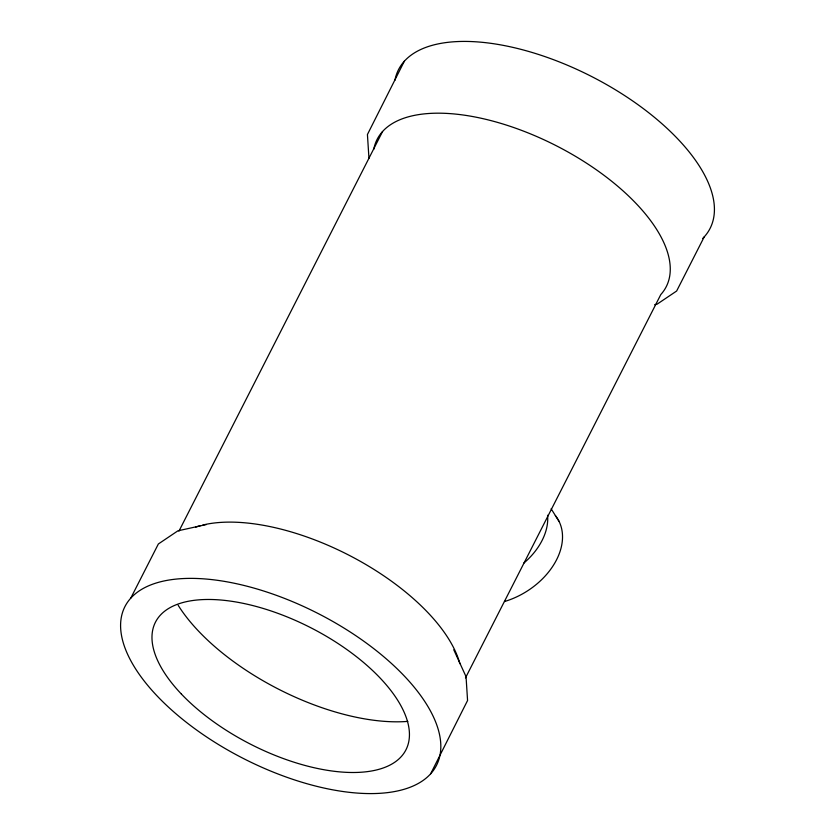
<?xml version="1.0" encoding="UTF-8"?>
<svg xmlns="http://www.w3.org/2000/svg" width="835" height="835" viewBox="0 0 835 835"><rect width="100%" height="100%" fill="white"/><g stroke="black" fill="none" stroke-linecap="round" stroke-linejoin="round"><path stroke-width="1.25" d="M130.761 598.152L158.358 543.982L177.907 530.82L206.339 524.547M404.349 61.195L367.431 134.508L368.955 158.326M178.93 531.164L382.555 131.533M465.471 677.916L660.809 294.546A162.24 75.661 27 0 0 555.223 145.207A162.24 75.661 27 0 0 373.788 149.246M430.651 773.805A174.839 81.548 27 0 0 254.383 588.216A174.839 81.548 27 0 0 157.074 695.91A174.839 81.548 27 0 0 430.651 773.805L467.569 700.492L466.045 676.674L453.77 649.787M704.239 236.848L676.642 291.018L657.093 304.18L654.619 304.723M551.131 508.776L559.147 521.572M547.583 515.237A61.79 43.128 -32.1 0 1 523.649 563.26M407.814 721.388A162.24 75.661 27 0 1 178.147 605.26M195.703 527.094A162.24 75.661 27 0 1 200.369 525.664M202.821 525.027A162.24 75.661 27 0 1 354.854 558.312A162.24 75.661 27 0 1 459.866 663.648M394.924 80.296A174.839 81.548 27 0 1 592.537 76.987A174.839 81.548 27 0 1 702.653 238.518M555.338 515.56A64.942 45.33 -32.1 0 1 504.476 601.534M181.404 694.073A140.583 65.568 27 0 0 401.322 756.531A140.583 65.568 27 0 0 259.382 607.337A140.583 65.568 27 0 0 181.404 694.073"/></g></svg>
